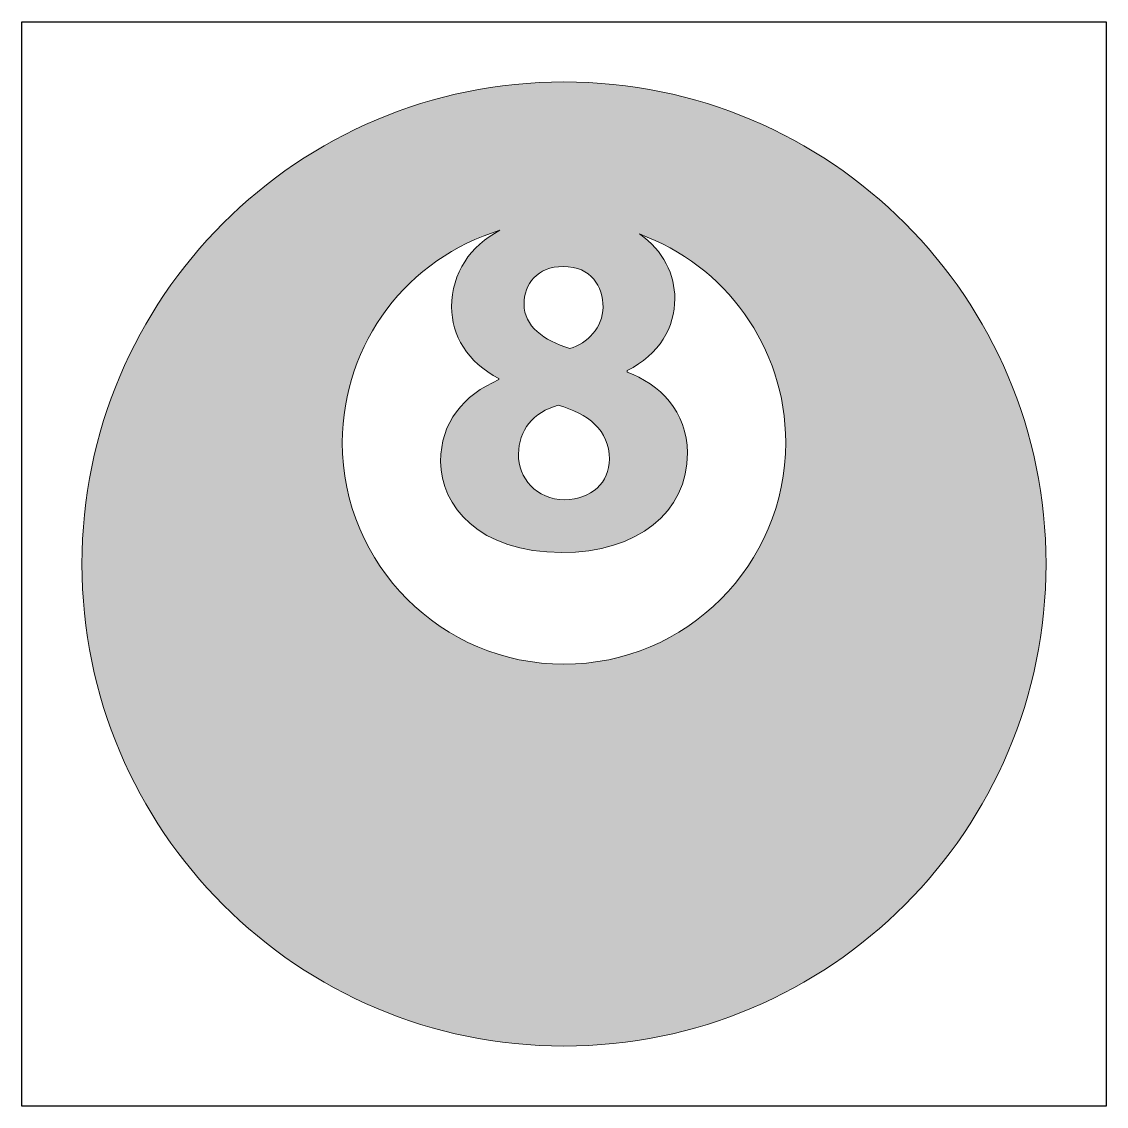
# Model space of a CAD drawing. Header units: inches. Extents: x 0 to 114, y 0 to 114.
import ezdxf

# ---------------------------------------------------------------- set-up
doc = ezdxf.new("R2010")
doc.units = ezdxf.units.IN
doc.header["$MEASUREMENT"] = 0
doc.layers.add('Image Background', color=7, linetype='Continuous')
doc.layers.add('Layer 1', color=7, linetype='Continuous')
picture_1 = doc.add_image_def('image1.png', size_in_pixel=(1350, 1350))

msp = doc.modelspace()

# ---------------------------------------------------------------- hatches: boundary and pattern name
at = {"layer": 'Layer 1', "true_color": 0x652d90}
h = msp.add_hatch(color=197, dxfattribs=at)
h.dxf.hatch_style = 2
edge = h.paths.add_edge_path()
edge.add_spline(control_points=[(57.15, 107.95), (29.09, 107.95), (6.35, 85.21), (6.35, 57.15), (6.35, 29.09), (29.09, 6.35), (57.15, 6.35), (85.21, 6.35), (107.95, 29.09), (107.95, 57.15), (107.95, 85.21), (85.21, 107.95), (57.15, 107.95)], knot_values=[0, 0, 0, 0, 1, 1, 1, 2, 2, 2, 3, 3, 3, 4, 4, 4, 4], degree=3, periodic=1)
edge = h.paths.add_edge_path()
edge.add_spline(control_points=[(57.07, 88.5), (60.04, 88.5), (61.26, 86.38), (61.26, 84.21), (61.26, 82.09), (59.61, 80.4), (57.76, 79.87), (55.01, 80.71), (52.94, 82.2), (52.94, 84.53), (52.94, 86.65), (54.32, 88.5), (57.07, 88.5)], knot_values=[0, 0, 0, 0, 1, 1, 1, 2, 2, 2, 3, 3, 3, 4, 4, 4, 4], degree=3, periodic=1)
edge = h.paths.add_edge_path()
edge.add_spline(control_points=[(56.54, 73.88), (59.67, 73.03), (61.94, 71.23), (61.94, 68.21), (61.94, 65.78), (60.04, 63.92), (57.23, 63.92), (54.21, 63.92), (52.3, 66.25), (52.36, 68.74), (52.36, 71.23), (53.89, 73.14), (56.54, 73.88)], knot_values=[0, 0, 0, 0, 1, 1, 1, 2, 2, 2, 3, 3, 3, 4, 4, 4, 4], degree=3, periodic=1)
edge = h.paths.add_edge_path()
edge.add_spline(control_points=[(57.15, 46.59), (44.25, 46.59), (33.79, 57.05), (33.79, 69.96), (33.79, 80.51), (40.78, 89.42), (50.39, 92.32), (47.28, 90.66), (45.31, 87.83), (45.31, 84.26), (45.31, 81.24), (46.95, 78.44), (50.29, 76.69), (50.29, 76.69), (50.29, 76.58), (50.29, 76.58), (46.53, 74.94), (44.15, 72.08), (44.15, 67.95), (44.15, 63.29), (48.17, 58.36), (56.91, 58.36), (64.91, 58.36), (70.16, 62.6), (70.16, 68.85), (70.16, 73.25), (67.19, 76.11), (63.8, 77.38), (63.8, 77.38), (63.8, 77.54), (63.8, 77.54), (67.24, 79.23), (68.83, 82.14), (68.83, 85.11), (68.83, 87.57), (67.67, 90.19), (65.09, 91.93), (74.08, 88.68), (80.51, 80.07), (80.51, 69.96), (80.51, 57.05), (70.05, 46.59), (57.15, 46.59)], knot_values=[0, 0, 0, 0, 1, 1, 1, 2, 2, 2, 3, 3, 3, 4, 4, 4, 5, 5, 5, 6, 6, 6, 7, 7, 7, 8, 8, 8, 9, 9, 9, 10, 10, 10, 11, 11, 11, 12, 12, 12, 13, 13, 13, 14, 14, 14, 14], degree=3, periodic=1)

# ---------------------------------------------------------------- linework, layer by layer
at = {"layer": 'Layer 1', "lineweight": 0}
for points, knots in [([(57.15, 107.95), (29.09, 107.95), (6.35, 85.21), (6.35, 57.15), (6.35, 29.09), (29.09, 6.35), (57.15, 6.35), (85.21, 6.35), (107.95, 29.09), (107.95, 57.15), (107.95, 85.21), (85.21, 107.95), (57.15, 107.95)], [0, 0, 0, 0, 1, 1, 1, 2, 2, 2, 3, 3, 3, 4, 4, 4, 4]), ([(57.15, 46.59), (44.25, 46.59), (33.79, 57.05), (33.79, 69.96), (33.79, 80.51), (40.78, 89.42), (50.39, 92.32), (47.28, 90.66), (45.31, 87.83), (45.31, 84.26), (45.31, 81.24), (46.95, 78.44), (50.29, 76.69), (50.29, 76.69), (50.29, 76.58), (50.29, 76.58), (46.53, 74.94), (44.15, 72.08), (44.15, 67.95), (44.15, 63.29), (48.17, 58.36), (56.91, 58.36), (64.91, 58.36), (70.16, 62.6), (70.16, 68.85), (70.16, 73.25), (67.19, 76.11), (63.8, 77.38), (63.8, 77.38), (63.8, 77.54), (63.8, 77.54), (67.24, 79.23), (68.83, 82.14), (68.83, 85.11), (68.83, 87.57), (67.67, 90.19), (65.09, 91.93), (74.08, 88.68), (80.51, 80.07), (80.51, 69.96), (80.51, 57.05), (70.05, 46.59), (57.15, 46.59)], [0, 0, 0, 0, 1, 1, 1, 2, 2, 2, 3, 3, 3, 4, 4, 4, 5, 5, 5, 6, 6, 6, 7, 7, 7, 8, 8, 8, 9, 9, 9, 10, 10, 10, 11, 11, 11, 12, 12, 12, 13, 13, 13, 14, 14, 14, 14]), ([(57.07, 88.5), (60.04, 88.5), (61.26, 86.38), (61.26, 84.21), (61.26, 82.09), (59.61, 80.4), (57.76, 79.87), (55.01, 80.71), (52.94, 82.2), (52.94, 84.53), (52.94, 86.65), (54.32, 88.5), (57.07, 88.5)], [0, 0, 0, 0, 1, 1, 1, 2, 2, 2, 3, 3, 3, 4, 4, 4, 4]), ([(56.54, 73.88), (59.67, 73.03), (61.94, 71.23), (61.94, 68.21), (61.94, 65.78), (60.04, 63.92), (57.23, 63.92), (54.21, 63.92), (52.3, 66.25), (52.36, 68.74), (52.36, 71.23), (53.89, 73.14), (56.54, 73.88)], [0, 0, 0, 0, 1, 1, 1, 2, 2, 2, 3, 3, 3, 4, 4, 4, 4])]:
    msp.add_open_spline(points, degree=3, knots=knots, dxfattribs=at)

# ---------------------------------------------------------------- pictures from other files: only their frames are drawn
at = {"layer": 'Image Background'}
image = msp.add_image(picture_1, insert=(0, 0), size_in_units=(114.3, 114.3), dxfattribs=at)

doc.saveas('drawing.dxf')
